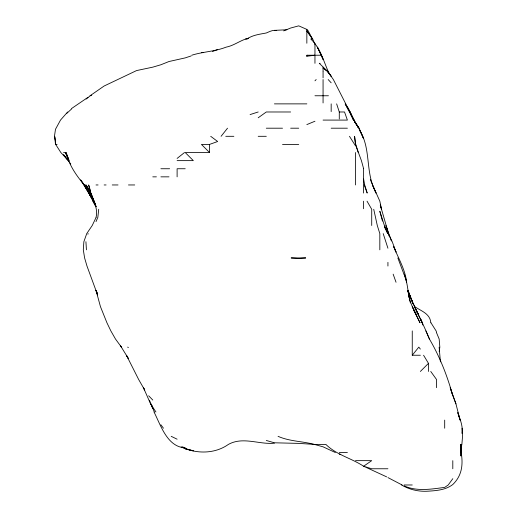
<?xml version="1.0" encoding="UTF-8"?>
<svg xmlns="http://www.w3.org/2000/svg" width="517" height="517" viewBox="0 0 517 517"><rect width="100%" height="100%" fill="white"/><g stroke="black" fill="none" stroke-linecap="round" stroke-linejoin="round"><path stroke-width="0.78" d="M363.619 168.742L363.606 193.067M461.022 452.543L460.731 444.433L460.912 456.013L461.3 444.433L460.912 448.498L461.881 444.433L462.541 436.329L462.069 428.218M96.072 217.392C98.178 208.719 93.564 201.029 91.076 193.067M461.952 433.375C463.226 426.228 460.033 419.384 457.894 412.74M98.708 209.282L97.836 217.392L96.02 221.599M439.172 351.554L439.838 347.133L439.159 339.023L436.587 332.845M314.956 63.326L314.956 55.222L306.846 56.256L307.13 55.222M87.916 234.246L88.148 233.613M96.02 217.554L92.233 225.502L86.733 233.613L83.87 241.717L83.302 249.827L84.607 257.938L86.979 266.042L97.564 294.858M452.802 478.69L448.226 484.978L444.691 487.395C431.249 489.14 417.025 491.686 404.152 485.902M227.519 128.197L221.082 136.307M66.919 113.262L71.695 108.848M420.366 355.237L412.256 355.237L418.809 347.133L420.366 349.091M314.956 80.82L316.178 79.547M67.643 111.982L60.502 120.086L55.481 129.295L54.459 136.307L55.481 141.109L55.481 144.256L57.096 144.417M420.366 371.458L428.477 363.348L423.572 355.237M86.119 99.064L90.275 95.761L91.709 95.218M177.111 158.422L184.517 152.521M90.055 95.761L104.13 86.009L136.566 70.577L152.78 67.152L160.89 64.754L169.001 61.517L185.215 57.891L191.116 55.946M258.196 117.786L266.3 111.982L290.632 111.982M87.916 97.37L71.695 108.441M247.023 39.001C252.6 35.014 259.734 34.251 266.3 32.985C269.538 31.647 272.963 29.669 276.589 30.542M191.755 55.222C202.877 51.7 214.749 51.564 225.761 47.273L226.284 47.112C234.285 45.522 240.702 40.016 248.58 38.168M306.846 124.591L314.956 121.23M283.678 30.891L290.632 28.034L298.736 25.85L306.846 29.404L308.229 30.891L312.397 39.001L306.846 30.891L312.707 39.001L314.956 44.313M212.493 51.487L217.651 49.529M177.111 160.632L193.326 160.632L185.215 152.521L209.54 152.521L201.436 144.417L209.54 144.417L217.651 141.509L210.716 136.307M250.086 114.58L258.196 111.982M274.411 443.205C259.062 444.71 242.919 436.316 228.365 444.433C215.886 453.286 199.252 453.971 185.215 448.646L193.326 450.83L185.215 448.788L181.163 446.882M286.941 29.76L274.411 30.367L276.589 30.593M201.436 52.624L203.646 52.618M245.562 39.001L247.068 39.001M311.925 39.001L310.762 39.001C320.721 48.301 323.771 62.221 329.419 74.151M314.956 55.222L306.846 55.222L306.846 56.256M315.745 55.222L321.18 55.222M320.152 63.326L319.299 63.326L327.675 71.436L331.171 76.283L327.694 71.436L323.067 68.05L327.675 71.436M314.956 95.761L328.457 95.761M274.411 103.872L306.846 103.872M336.638 103.872L339.281 111.982L344.529 111.982L347.392 120.086L323.067 120.086M266.3 128.197L282.521 128.197M290.632 128.197L298.736 128.197M331.171 128.197L347.392 128.197M225.761 136.307L233.871 136.307M258.196 136.307L266.3 136.307M282.521 144.417L298.736 144.417M160.89 168.742L169.628 168.742M185.215 168.742L177.111 168.742L177.111 176.846M152.78 176.846L156.399 176.846M160.89 176.846L169.001 176.846M96.02 184.957L98.068 184.957M104.13 184.957L106.088 184.957M112.241 184.957L118.018 184.957M128.455 184.957L134.724 184.957M339.281 452.543L347.392 452.543M355.496 460.653L371.717 460.653L363.606 466.231C351.411 458.165 336.522 454.954 325.897 444.433L314.956 444.433L298.736 443.392L274.411 442.798L266.3 440.465M387.931 468.764L371.717 468.764L363.606 466.231L386.651 476.868M404.152 484.978L412.256 484.978M63.585 152.431L64.787 152.521M339.281 454.113L340.755 454.378M314.459 444.433C302.432 441.201 289.552 441.447 278.062 436.329M314.956 444.562L323.067 446.824L335.378 452.543M127.596 347.133L128.455 347.443M182.268 446.83L185.215 447.896C167.172 446.875 160.897 425.517 154.021 411.997M171.205 436.329L177.111 439.192M402.103 484.978L387.931 477.579M401.573 484.978C409.664 489.773 419.113 491.848 428.477 491.15C436.943 490.627 445.822 489.87 452.802 484.532C462.676 474.923 463.18 463.458 460.912 450.63M148.657 395.783L152.78 400.048M93.803 200.441L90.553 193.067L96.02 206.38C92.814 198.987 90.798 190.799 84.885 184.957L85.893 186.017M328.172 79.547L331.171 82.804M84.885 184.957L90.753 193.067L88.653 184.957L90.637 191.594M70.777 164.005L63.585 154.738L67.805 160.044L60.844 152.521L55.655 144.417M327.694 71.436L333.375 79.547L354.022 120.086L358.921 128.197L355.929 123.796L359.115 128.197L363.606 138.692L359.076 128.875M160.89 424.774L163.469 428.218M430.751 371.458L436.587 379.568L436.587 387.672M81.156 180.465L84.303 184.957C76.238 175.457 68.91 164.891 66.157 152.521L69.091 160.632L65.336 152.521L68.018 157.931M143.448 387.672L150.576 403.893L155.934 411.997M349.466 136.307L355.496 145.826M89.111 189.823L86.042 184.957L89.137 189.978M80.626 179.826L95.587 204.196L93.422 201.178L84.206 184.957L93.422 201.178L87.916 190.947M357.441 126.368L358.223 127.589M430.978 322.808L436.096 330.912L436.587 332.431M358.333 127.512L353.867 120.086L347.392 107.064L350.099 111.982L353.602 120.086L350.203 113.333M367.031 201.178L371.717 209.282L371.717 225.502M416.999 311.997L418.544 314.698L414.783 307.266M92.821 201.178L96.02 206.813L89.021 193.067M413.839 310.484L420.037 322.808L412.256 306.4C407.396 296.209 408.527 284.499 404.152 274.152L406.653 282.263C405.166 269.37 398.329 258.28 393.618 246.447M347.734 108.777L349.473 111.982M407.674 290.373C414.104 306.93 422.783 322.537 429.414 339.023C439.857 356.749 447.347 375.982 452.802 395.783L450.197 387.672L455.955 403.893L460.052 420.108L457.771 412.74M143.758 388.254L144.676 389.992L138.692 379.568L126.419 355.237L128.455 358.695L120.345 345.479L121.417 347.133L115.485 339.023L110.851 330.912L106.948 322.808L100.434 306.587L96.02 290.373L97.564 294.793M384.396 226.853L387.931 233.613L384.422 226.175L387.853 233.613L384.383 225.502L379.827 211.253L382.451 221.076M152.78 408.598L150.88 403.893L152.78 407.519M347.392 108.137L345.169 103.872L349.867 111.982L353.589 120.086L350.099 111.982M360 130.898C369.939 147.203 366.353 167.514 372.608 184.957M418.13 314.698L420.366 319.028M429.414 339.023L425.872 330.912M420.683 319.661L421.93 322.175M410.782 298.477L407.894 290.373L412.256 301.456L407.881 290.373L409.774 298.477L408.016 290.373L408.941 297.74M87.916 188.162L93.81 200.499M393.586 246.447L396.041 252.102L392.235 241.717L387.931 232.702L388.235 233.613M408.036 291.724L413.051 303.75M452.924 395.783L455.955 403.893M414.744 307.266L416.288 310.639M416.902 311.997L417.826 314.019M372.402 184.957L375.975 193.067L370.327 179.535M372.57 184.957L379.827 201.178L381.546 209.282L380.253 205.087M421.93 322.078L420.366 318.459L421.846 322.078M150.906 403.893L152.78 408.378M413.051 303.977L412.256 302.018L414.66 306.587C421.122 311.066 430.144 313.567 430.829 322.808M385.882 225.502L391.382 240.98M154.312 411.997L151.384 404.604M149.439 400.203L150.318 402.42M97.009 292.583L96.13 290.373L96.899 292.583M403.919 274.152L397.832 257.938M388.519 234.35L389.353 236.56M327.901 71.436L328.722 73.647L328.172 72.173M364.226 184.957L367.199 193.067L364.705 184.957L363.606 179.037M383.2 233.613L387.931 248.225M393.146 274.152L396.041 282.263M380.318 205.087L387.931 231.655L386.567 227.551M408.701 294.057L409.477 296.267M355.496 144.657L361.409 160.632L363.606 168.665M409.27 299.214L410.466 302.904M358.242 152.521L355.496 143.468L354.584 136.307L355.353 143.681M422.143 322.808L422.777 325.019M373.733 209.282L377.294 225.502L379.827 233.613L379.827 249.827M55.009 138.362L54.653 136.307L55.481 144.256M55.241 139.739L55.481 141.109M440.419 361.874L439.146 347.133M85.919 241.717L86.429 249.827M460.912 445.79L460.912 448.498M452.802 460.653L452.802 468.764M444.691 420.108L444.691 428.218M428.477 363.348L428.477 371.458M412.256 330.912L412.256 355.237M387.931 262.352L387.931 266.042M363.606 201.178L363.606 208.745M355.496 152.521L355.496 184.957M339.281 111.982L339.281 118.955M331.171 103.872L331.171 111.594M323.067 67.165L323.067 71.12M323.067 71.436L323.067 77.815M323.067 79.547L323.067 102.954M314.956 43.551L314.956 54.834M306.846 29.404L306.846 43.247M209.54 144.417L209.54 152.521M305.663 257.938L298.736 258.481L291.149 257.938L305.663 257.938M355.114 122.678L354.352 121.385L355.121 122.678M354.022 120.086L350.229 113.333L354.022 120.086M321.425 55.222L317.438 47.112L323.067 59.436L321.425 55.222M416.224 314.698L412.256 306.587L416.211 314.698"/></g></svg>
